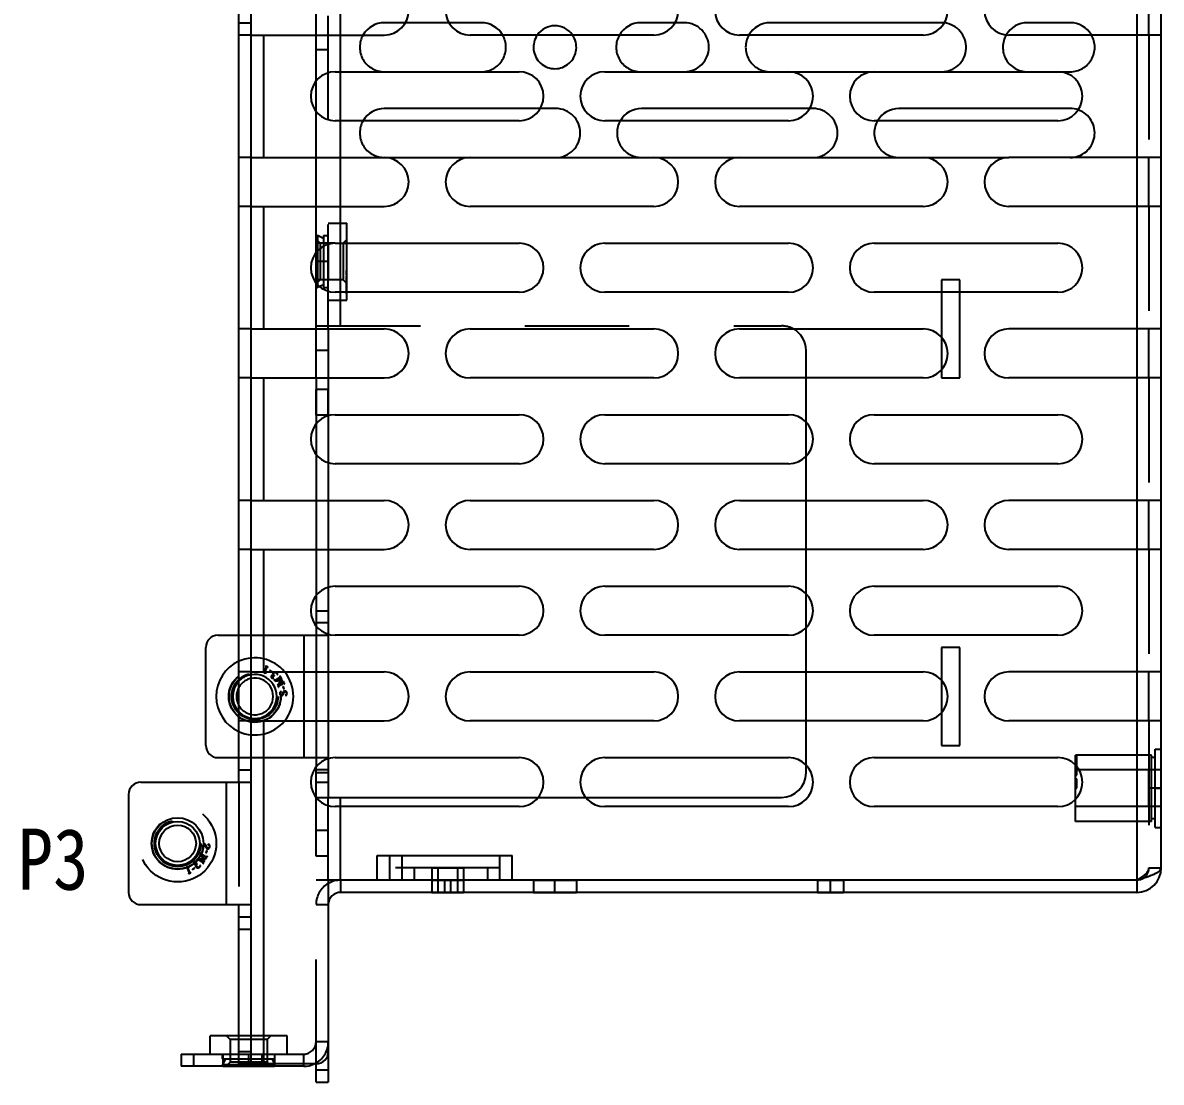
# Model space of a CAD drawing. Header units: millimetres. Extents: x 0 to 8948, y -1340 to 1100.
# Drawn here: x 6813.4 to 6906.4, y -885.5 to -799 of the extents above; entities that cross this region are included whole.
import ezdxf

# ---------------------------------------------------------------- set-up
doc = ezdxf.new("R2010")
doc.units = ezdxf.units.MM
doc.header["$LTSCALE"] = 85.25
doc.linetypes.add('HIDDEN', pattern=[0.2, 0.1, -0.1])
doc.layers.get('0').update_dxf_attribs({"linetype": 'CONTINUOUS'})
doc.layers.add('02___PRT_ALL_AXES', color=7, linetype='CONTINUOUS')
doc.layers.add('DEFAULT_2', color=8, linetype='HIDDEN')
doc.styles.get("Standard").update_dxf_attribs({"font": 'txt', "width": 0.85})

msp = doc.modelspace()

# ---------------------------------------------------------------- linework, layer by layer
at = {"color": 3, "linetype": 'Continuous'}
for p, q in [((6832.061, -883.996), (6832.061, -645.996)), ((6906.361, -867.996), (6906.361, -664.996)), ((6832.061, -799.996), (6842.932, -799.996)), ((6833.061, -799.996), (6833.061, -809.996)), ((6864.932, -799.996), (6849.932, -799.996)), ((6886.932, -799.996), (6871.932, -799.996)), ((6906.361, -799.996), (6893.932, -799.996)), ((6904.361, -799.996), (6904.361, -809.996)), ((6838.932, -802.996), (6853.932, -802.996)), ((6860.932, -802.996), (6875.932, -802.996)), ((6882.932, -802.996), (6897.932, -802.996)), ((6853.932, -806.996), (6838.932, -806.996)), ((6875.932, -806.996), (6860.932, -806.996)), ((6897.932, -806.996), (6882.932, -806.996)), ((6832.061, -809.996), (6842.932, -809.996)), ((6849.932, -809.996), (6864.932, -809.996)), ((6871.932, -809.996), (6886.932, -809.996)), ((6906.361, -809.996), (6893.932, -809.996)), ((6832.061, -813.996), (6842.932, -813.996)), ((6833.061, -813.996), (6833.061, -823.996)), ((6864.932, -813.996), (6849.932, -813.996)), ((6886.932, -813.996), (6871.932, -813.996)), ((6906.361, -813.996), (6893.932, -813.996)), ((6904.361, -813.996), (6904.361, -823.996)), ((6838.932, -816.996), (6853.932, -816.996)), ((6860.932, -816.996), (6875.932, -816.996)), ((6882.932, -816.996), (6897.932, -816.996)), ((6853.932, -820.996), (6838.932, -820.996)), ((6875.932, -820.996), (6860.932, -820.996)), ((6897.932, -820.996), (6882.932, -820.996)), ((6832.061, -823.996), (6842.932, -823.996)), ((6838.361, -823.996), (6838.361, -827.996)), ((6849.932, -823.996), (6864.932, -823.996)), ((6871.932, -823.996), (6886.932, -823.996)), ((6906.361, -823.996), (6893.932, -823.996)), ((6832.061, -827.996), (6842.932, -827.996)), ((6833.061, -827.996), (6833.061, -837.996)), ((6864.932, -827.996), (6849.932, -827.996)), ((6886.932, -827.996), (6871.932, -827.996)), ((6906.361, -827.996), (6893.932, -827.996)), ((6904.361, -827.996), (6904.361, -837.996)), ((6838.361, -831.088), (6838.361, -834.904)), ((6838.932, -830.996), (6853.932, -830.996)), ((6860.932, -830.996), (6875.932, -830.996)), ((6882.932, -830.996), (6897.932, -830.996)), ((6853.932, -834.996), (6838.932, -834.996)), ((6875.932, -834.996), (6860.932, -834.996)), ((6897.932, -834.996), (6882.932, -834.996)), ((6832.061, -837.996), (6842.932, -837.996)), ((6838.361, -837.996), (6838.361, -841.996)), ((6849.932, -837.996), (6864.932, -837.996)), ((6871.932, -837.996), (6886.932, -837.996)), ((6906.361, -837.996), (6893.932, -837.996)), ((6832.061, -841.996), (6842.932, -841.996)), ((6833.061, -841.996), (6833.061, -851.996)), ((6864.932, -841.996), (6849.932, -841.996)), ((6886.932, -841.996), (6871.932, -841.996)), ((6906.361, -841.996), (6893.932, -841.996)), ((6904.361, -841.996), (6904.361, -851.996)), ((6838.361, -845.088), (6838.361, -848.904)), ((6838.932, -844.996), (6853.932, -844.996)), ((6860.932, -844.996), (6875.932, -844.996)), ((6882.932, -844.996), (6897.932, -844.996)), ((6853.932, -848.996), (6838.932, -848.996)), ((6875.932, -848.996), (6860.932, -848.996)), ((6897.932, -848.996), (6882.932, -848.996)), ((6832.061, -851.996), (6842.932, -851.996)), ((6838.361, -851.996), (6838.361, -855.996)), ((6849.932, -851.996), (6864.932, -851.996)), ((6871.932, -851.996), (6886.932, -851.996)), ((6906.361, -851.996), (6893.932, -851.996)), ((6832.061, -855.996), (6842.932, -855.996)), ((6833.061, -855.996), (6833.061, -883.996)), ((6864.932, -855.996), (6849.932, -855.996)), ((6886.932, -855.996), (6871.932, -855.996)), ((6906.361, -855.996), (6893.932, -855.996)), ((6904.361, -855.996), (6904.361, -868.996)), ((6838.361, -859.088), (6838.361, -862.246)), ((6838.932, -858.996), (6853.932, -858.996)), ((6860.932, -858.996), (6875.932, -858.996)), ((6882.932, -858.996), (6897.932, -858.996)), ((6823.061, -860.996), (6832.061, -860.996)), ((6830.061, -870.996), (6830.061, -860.996)), ((6822.061, -861.996), (6822.061, -869.996)), ((6853.932, -862.996), (6838.932, -862.996)), ((6875.932, -862.996), (6860.932, -862.996)), ((6897.932, -862.996), (6882.932, -862.996)), ((6842.361, -866.996), (6853.361, -866.996)), ((6842.361, -868.996), (6842.361, -866.996)), ((6843.361, -866.996), (6843.361, -868.996)), ((6852.361, -868.996), (6852.361, -866.996)), ((6853.361, -868.996), (6853.361, -866.996)), ((6842.361, -868.996), (6838.361, -868.996)), ((6838.361, -868.996), (6838.361, -885.496)), ((6904.361, -868.996), (6853.361, -868.996)), ((6904.361, -869.996), (6839.361, -869.996)), ((6823.061, -870.996), (6832.061, -870.996)), ((6836.361, -884.196), (6826.361, -884.196)), ((6837.361, -883.996), (6832.061, -883.996))]:
    msp.add_line(p, q, dxfattribs=at)
at = {"color": 7, "linetype": 'Continuous'}
for p, q in [((6831.061, -860.996), (6831.061, -760.996)), ((6837.361, -799.996), (6837.361, -795.996)), ((6839.361, -799.996), (6839.361, -795.996)), ((6904.361, -795.996), (6904.361, -799.996)), ((6905.361, -799.996), (6905.361, -795.996)), ((6844.655, -798.996), (6842.932, -798.996)), ((6850.861, -798.996), (6848.209, -798.996)), ((6866.655, -798.996), (6863.861, -798.996)), ((6888.432, -798.996), (6874.432, -798.996)), ((6898.932, -798.996), (6895.432, -798.996)), ((6839.361, -806.996), (6839.361, -802.996)), ((6837.361, -806.229), (6837.361, -803.763)), ((6855.655, -805.996), (6842.932, -805.996)), ((6877.655, -805.996), (6863.932, -805.996)), ((6898.932, -805.996), (6884.932, -805.996)), ((6837.361, -813.996), (6837.361, -809.996)), ((6839.361, -813.996), (6839.361, -809.996)), ((6904.361, -809.996), (6904.361, -813.996)), ((6905.361, -813.996), (6905.361, -809.996)), ((6837.361, -820.229), (6837.361, -817.763)), ((6839.361, -820.996), (6839.361, -816.996)), ((6889.911, -819.996), (6888.411, -819.996)), ((6888.411, -819.996), (6888.411, -820.996)), ((6889.911, -820.996), (6889.911, -819.996)), ((6837.361, -827.996), (6837.361, -823.996)), ((6904.361, -823.996), (6904.361, -827.996)), ((6905.361, -827.996), (6905.361, -823.996)), ((6888.411, -824.662), (6888.411, -827.329)), ((6838.361, -825.746), (6837.361, -825.746)), ((6877.361, -827.996), (6877.361, -825.746)), ((6837.361, -831.763), (6837.361, -834.229)), ((6877.361, -834.384), (6877.361, -831.607)), ((6837.361, -837.996), (6837.361, -841.996)), ((6877.361, -841.996), (6877.361, -837.996)), ((6904.361, -837.996), (6904.361, -841.996)), ((6905.361, -841.996), (6905.361, -837.996)), ((6837.361, -845.763), (6837.361, -848.229)), ((6877.361, -848.384), (6877.361, -845.607)), ((6829.361, -848.996), (6831.061, -848.996)), ((6828.361, -857.996), (6828.361, -849.996)), ((6833.134, -851.996), (6833.097, -852.084)), ((6833.097, -852.084), (6833.125, -852.096)), ((6833.181, -852.04), (6833.199, -851.996)), ((6833.308, -852.017), (6833.181, -852.04)), ((6833.313, -852.038), (6833.308, -852.017)), ((6833.973, -852.306), (6833.978, -852.287)), ((6834.208, -852.196), (6834.225, -852.19)), ((6836.361, -851.996), (6836.361, -855.996)), ((6837.361, -851.996), (6837.361, -855.996)), ((6877.361, -855.996), (6877.361, -851.996)), ((6904.361, -851.996), (6904.361, -855.996)), ((6905.361, -855.996), (6905.361, -851.996)), ((6833.926, -852.483), (6833.92, -852.465)), ((6833.942, -852.61), (6833.929, -852.618)), ((6833.981, -852.653), (6833.942, -852.61)), ((6834.018, -852.764), (6834.499, -852.689)), ((6834.404, -852.452), (6834.051, -852.665)), ((6834.082, -852.727), (6834.446, -852.508)), ((6834.619, -852.642), (6834.082, -852.727)), ((6834.499, -852.689), (6834.217, -853.094)), ((6834.279, -853.129), (6834.619, -852.642)), ((6834.681, -852.887), (6834.279, -853.129)), ((6834.283, -853.157), (6834.694, -852.91)), ((6834.317, -853.233), (6834.283, -853.157)), ((6834.305, -853.241), (6834.317, -853.233)), ((6834.42, -852.321), (6834.408, -852.329)), ((6834.408, -852.329), (6834.434, -852.403)), ((6834.504, -852.51), (6834.542, -852.551)), ((6834.542, -852.551), (6834.554, -852.544)), ((6834.696, -853.194), (6834.659, -853.205)), ((6834.659, -853.205), (6834.721, -853.411)), ((6834.683, -852.756), (6834.67, -852.764)), ((6834.67, -852.764), (6834.705, -852.84)), ((6834.759, -853.4), (6834.696, -853.194)), ((6834.758, -852.927), (6834.792, -852.965)), ((6834.792, -852.965), (6834.804, -852.958)), ((6888.411, -852.662), (6888.411, -855.329)), ((6834.526, -853.625), (6834.422, -853.633)), ((6834.526, -853.626), (6834.527, -853.637)), ((6834.721, -853.411), (6834.759, -853.4)), ((6834.827, -853.904), (6834.826, -853.891)), ((6834.827, -853.904), (6834.963, -853.9)), ((6829.361, -858.996), (6832.061, -858.996)), ((6877.361, -860.246), (6877.361, -859.607)), ((6899.361, -861.496), (6899.361, -859.607)), ((6831.061, -859.996), (6832.061, -859.996)), ((6837.361, -862.229), (6837.361, -859.763)), ((6838.361, -860.246), (6837.361, -860.246)), ((6837.377, -862.246), (6855.488, -862.246)), ((6839.361, -862.996), (6839.361, -862.246)), ((6859.377, -862.246), (6875.361, -862.246)), ((6839.361, -868.996), (6839.361, -869.996)), ((6853.361, -868.996), (6842.361, -868.996)), ((6904.361, -868.996), (6904.361, -869.996)), ((6831.061, -883.996), (6831.061, -870.996)), ((6831.061, -871.996), (6832.061, -871.996)), ((6831.061, -872.996), (6832.061, -872.996)), ((6831.061, -881.696), (6828.711, -881.696)), ((6828.711, -883.196), (6828.711, -881.696)), ((6826.361, -883.196), (6831.061, -883.196)), ((6826.361, -883.196), (6826.361, -884.196)), ((6827.361, -883.196), (6827.361, -884.196)), ((6831.061, -882.996), (6832.061, -882.996)), ((6831.061, -883.996), (6832.061, -883.996)), ((6836.361, -884.196), (6836.361, -883.996)), ((6837.361, -885.496), (6837.361, -883.996)), ((6837.361, -884.496), (6838.361, -884.496)), ((6837.361, -885.496), (6838.361, -885.496))]:
    msp.add_line(p, q, dxfattribs=at)
for radius in [1.8, 1.5]:
    msp.add_circle((6826.061, -865.996), radius, dxfattribs=at)
at = {"color": 3, "linetype": 'Continuous'}
for centre, radius, start, end in [((6842.932, -797.996), 2, 270, 90), ((6849.932, -797.996), 2, 90, 270), ((6864.932, -797.996), 2, 270, 90), ((6871.932, -797.996), 2, 90, 270), ((6886.932, -797.996), 2, 270, 90), ((6893.932, -797.996), 2, 90, 270), ((6838.932, -804.996), 2, 90, 270), ((6853.932, -804.996), 2, 270, 90), ((6860.932, -804.996), 2, 90, 270), ((6875.932, -804.996), 2, 270, 90), ((6882.932, -804.996), 2, 90, 270), ((6897.932, -804.996), 2, 270, 90), ((6842.932, -811.996), 2, 270, 90), ((6849.932, -811.996), 2, 90, 270), ((6864.932, -811.996), 2, 270, 90), ((6871.932, -811.996), 2, 90, 270), ((6886.932, -811.996), 2, 270, 90), ((6893.932, -811.996), 2, 90, 270), ((6838.932, -818.996), 2, 90, 270), ((6853.932, -818.996), 2, 270, 90), ((6860.932, -818.996), 2, 90, 270), ((6875.932, -818.996), 2, 270, 90), ((6882.932, -818.996), 2, 90, 270), ((6897.932, -818.996), 2, 270, 90), ((6842.932, -825.996), 2, 270, 90), ((6849.932, -825.996), 2, 90, 270), ((6864.932, -825.996), 2, 270, 90), ((6871.932, -825.996), 2, 90, 270), ((6886.932, -825.996), 2, 270, 90), ((6893.932, -825.996), 2, 90, 270), ((6838.932, -832.996), 2, 90, 270), ((6853.932, -832.996), 2, 270, 90), ((6860.932, -832.996), 2, 90, 270), ((6875.932, -832.996), 2, 270, 90), ((6882.932, -832.996), 2, 90, 270), ((6897.932, -832.996), 2, 270, 90), ((6842.932, -839.996), 2, 270, 90), ((6849.932, -839.996), 2, 90, 270), ((6864.932, -839.996), 2, 270, 90), ((6871.932, -839.996), 2, 90, 270), ((6886.932, -839.996), 2, 270, 90), ((6893.932, -839.996), 2, 90, 270), ((6838.932, -846.996), 2, 90, 270), ((6853.932, -846.996), 2, 270, 90), ((6860.932, -846.996), 2, 90, 270), ((6875.932, -846.996), 2, 270, 90), ((6882.932, -846.996), 2, 90, 270), ((6897.932, -846.996), 2, 270, 90), ((6842.932, -853.996), 2, 270, 90), ((6849.932, -853.996), 2, 90, 270), ((6864.932, -853.996), 2, 270, 90), ((6871.932, -853.996), 2, 90, 270), ((6886.932, -853.996), 2, 270, 90), ((6893.932, -853.996), 2, 90, 270), ((6838.932, -860.996), 2, 90, 270), ((6853.932, -860.996), 2, 270, 90), ((6860.932, -860.996), 2, 90, 270), ((6875.932, -860.996), 2, 270, 90), ((6882.932, -860.996), 2, 90, 270), ((6897.932, -860.996), 2, 270, 90), ((6823.061, -861.996), 1, 90, 180), ((6904.361, -867.996), 2, 270, 0), ((6823.061, -869.996), 1, 180, 270), ((6839.361, -870.996), 1, 90, 180), ((6837.361, -882.996), 1, 270, 0), ((6836.361, -882.196), 2, 270, 295.41213)]:
    msp.add_arc(centre, radius, start, end, dxfattribs=at)
at = {"color": 7, "linetype": 'Continuous'}
for centre, radius, start, end in [((6842.932, -800.996), 2, 90, 149.87175), ((6850.861, -800.996), 2, 30.13961, 90), ((6863.861, -800.996), 2, 90, 150), ((6874.432, -800.996), 2, 90, 149.87175), ((6888.432, -800.996), 2, 83.89912, 90), ((6895.432, -800.996), 2, 90, 149.2104), ((6898.932, -800.996), 2, 30.12825, 90), ((6842.932, -807.996), 2, 90, 149.87175), ((6863.932, -807.996), 2, 90, 149.87175), ((6884.932, -807.996), 2, 90, 149.87175), ((6898.932, -807.996), 2, 70.92194, 90), ((6875.361, -825.746), 2, 0, 61.54835), ((6829.361, -849.996), 1, 90, 180), ((6832.361, -853.996), 3.15, 114.43287, 245.56767), ((6832.361, -853.996), 1.8, 260.39737, 99.60032), ((6832.361, -853.996), 3.15, 320.56935, 39.42789), ((6832.361, -853.996), 1.8, 136.33004, 223.66624), ((6832.361, -853.996), 1.5, 258.43465, 101.56535), ((6832.743, -853.429), 1.438, 27.53662, 31.08982), ((6832.361, -853.996), 1.5, 150.23581, 209.76419), ((6829.361, -857.996), 1, 180, 270), ((6875.361, -860.246), 2, 270, 0), ((6839.361, -870.996), 2, 90, 120.13533), ((6904.361, -867.996), 1, 270, 305.03149)]:
    msp.add_arc(centre, radius, start, end, dxfattribs=at)
for points in [[(6833.125, -852.096), (6833.201, -852.066), (6833.264, -852.047), (6833.313, -852.038)], [(6833.763, -852.285), (6833.737, -852.29), (6833.716, -852.302), (6833.7, -852.319)], [(6833.865, -852.284), (6833.823, -852.28), (6833.79, -852.28), (6833.763, -852.285)], [(6833.764, -852.329), (6833.787, -852.304), (6833.84, -852.296), (6833.922, -852.304)], [(6833.858, -852.074), (6833.827, -852.107), (6833.812, -852.144), (6833.813, -852.183)], [(6833.813, -852.183), (6833.813, -852.223), (6833.831, -852.256), (6833.865, -852.284)], [(6834.004, -852.004), (6833.946, -852.007), (6833.897, -852.03), (6833.858, -852.074)], [(6833.906, -852.264), (6833.884, -852.244), (6833.875, -852.219), (6833.878, -852.187)], [(6833.878, -852.187), (6833.881, -852.155), (6833.894, -852.125), (6833.92, -852.097)], [(6833.978, -852.287), (6833.947, -852.286), (6833.922, -852.279), (6833.906, -852.264)], [(6833.92, -852.097), (6833.951, -852.062), (6833.988, -852.043), (6834.03, -852.038)], [(6833.922, -852.304), (6833.94, -852.306), (6833.957, -852.307), (6833.973, -852.306)], [(6834.164, -852.067), (6834.116, -852.023), (6834.063, -852.002), (6834.004, -852.004)], [(6834.03, -852.038), (6834.073, -852.033), (6834.108, -852.043), (6834.135, -852.068)], [(6834.135, -852.068), (6834.152, -852.083), (6834.165, -852.112), (6834.173, -852.154)], [(6834.225, -852.142), (6834.215, -852.12), (6834.195, -852.095), (6834.164, -852.067)], [(6834.173, -852.154), (6834.176, -852.171), (6834.181, -852.183), (6834.189, -852.19)], [(6834.189, -852.19), (6834.194, -852.194), (6834.201, -852.197), (6834.208, -852.196)], [(6834.225, -852.19), (6834.235, -852.179), (6834.234, -852.163), (6834.225, -852.142)], [(6833.7, -852.319), (6833.684, -852.337), (6833.679, -852.36), (6833.683, -852.39)], [(6833.683, -852.39), (6833.687, -852.42), (6833.701, -852.447), (6833.726, -852.469)], [(6833.726, -852.469), (6833.755, -852.495), (6833.785, -852.507), (6833.817, -852.509)], [(6833.743, -852.391), (6833.741, -852.369), (6833.748, -852.348), (6833.764, -852.329)], [(6833.774, -852.449), (6833.755, -852.433), (6833.745, -852.413), (6833.743, -852.391)], [(6833.84, -852.479), (6833.814, -852.475), (6833.792, -852.466), (6833.774, -852.449)], [(6833.817, -852.509), (6833.849, -852.511), (6833.885, -852.502), (6833.926, -852.483)], [(6833.92, -852.465), (6833.893, -852.477), (6833.866, -852.482), (6833.84, -852.479)], [(6833.929, -852.618), (6833.944, -852.639), (6833.959, -852.662), (6833.974, -852.687)], [(6834.014, -852.676), (6834.004, -852.674), (6833.994, -852.666), (6833.981, -852.653)], [(6834.051, -852.665), (6834.036, -852.673), (6834.024, -852.678), (6834.014, -852.676)], [(6834.217, -853.094), (6834.226, -853.107), (6834.241, -853.13), (6834.262, -853.165)], [(6834.262, -853.165), (6834.287, -853.206), (6834.301, -853.231), (6834.305, -853.241)], [(6834.435, -852.428), (6834.431, -852.434), (6834.421, -852.442), (6834.404, -852.452)], [(6834.485, -852.434), (6834.47, -852.41), (6834.449, -852.372), (6834.42, -852.321)], [(6834.434, -852.403), (6834.439, -852.413), (6834.438, -852.422), (6834.435, -852.428)], [(6834.446, -852.508), (6834.462, -852.499), (6834.473, -852.494), (6834.479, -852.494)], [(6834.479, -852.494), (6834.487, -852.494), (6834.495, -852.5), (6834.504, -852.51)], [(6834.554, -852.544), (6834.528, -852.503), (6834.505, -852.466), (6834.485, -852.434)], [(6834.705, -852.84), (6834.713, -852.857), (6834.706, -852.872), (6834.681, -852.887)], [(6834.741, -852.858), (6834.719, -852.822), (6834.7, -852.788), (6834.683, -852.756)], [(6834.694, -852.91), (6834.707, -852.902), (6834.717, -852.899), (6834.724, -852.9)], [(6834.724, -852.9), (6834.731, -852.901), (6834.743, -852.91), (6834.758, -852.927)], [(6834.804, -852.958), (6834.778, -852.918), (6834.757, -852.885), (6834.741, -852.858)], [(6834.422, -853.633), (6834.4, -853.67), (6834.391, -853.716), (6834.397, -853.768)], [(6834.397, -853.768), (6834.402, -853.822), (6834.421, -853.863), (6834.452, -853.893)], [(6834.423, -853.78), (6834.415, -853.712), (6834.45, -853.664), (6834.526, -853.637)], [(6834.46, -853.859), (6834.439, -853.84), (6834.426, -853.813), (6834.423, -853.78)], [(6834.452, -853.893), (6834.484, -853.924), (6834.521, -853.936), (6834.563, -853.931)], [(6834.529, -853.885), (6834.504, -853.888), (6834.481, -853.879), (6834.46, -853.859)], [(6834.581, -853.853), (6834.567, -853.873), (6834.549, -853.883), (6834.529, -853.885)], [(6834.563, -853.931), (6834.597, -853.928), (6834.627, -853.913), (6834.651, -853.885)], [(6834.638, -853.734), (6834.615, -853.793), (6834.596, -853.833), (6834.581, -853.853)], [(6834.703, -853.602), (6834.683, -853.63), (6834.662, -853.674), (6834.638, -853.734)], [(6834.651, -853.885), (6834.675, -853.857), (6834.699, -853.811), (6834.725, -853.744)], [(6834.798, -853.552), (6834.754, -853.557), (6834.722, -853.574), (6834.703, -853.602)], [(6834.725, -853.744), (6834.744, -853.696), (6834.761, -853.662), (6834.777, -853.641)], [(6834.777, -853.641), (6834.793, -853.619), (6834.814, -853.606), (6834.841, -853.604)], [(6834.926, -853.593), (6834.892, -853.561), (6834.848, -853.547), (6834.798, -853.552)], [(6834.93, -853.825), (6834.905, -853.859), (6834.87, -853.881), (6834.826, -853.891)], [(6834.841, -853.604), (6834.87, -853.6), (6834.897, -853.61), (6834.921, -853.632)], [(6834.921, -853.632), (6834.945, -853.655), (6834.958, -853.683), (6834.962, -853.719)], [(6834.988, -853.735), (6834.981, -853.672), (6834.961, -853.625), (6834.926, -853.593)], [(6834.962, -853.719), (6834.966, -853.757), (6834.956, -853.791), (6834.93, -853.825)], [(6834.963, -853.9), (6834.986, -853.849), (6834.994, -853.794), (6834.988, -853.735)]]:
    msp.add_open_spline(points, degree=3, dxfattribs=at)
at = {"color": 3, "linetype": 'Continuous'}
msp.add_open_spline([(6904.361, -868.996), (6904.617, -868.914), (6905.094, -868.762), (6905.651, -868.56), (6906.012, -868.383), (6906.23, -868.246), (6906.361, -868.093), (6906.361, -867.996)], degree=3, knots=[0, 0, 0, 0, 0.35088, 0.653899, 0.775209, 0.872442, 1, 1, 1, 1], dxfattribs=at)
at = {"layer": '02___PRT_ALL_AXES', "color": 8, "linetype": 'HIDDEN'}
for p, q in [((6831.061, -798.996), (6832.061, -798.996)), ((6838.361, -816.996), (6837.361, -816.996)), ((6837.361, -816.996), (6837.361, -819.996)), ((6838.361, -816.996), (6838.361, -819.996)), ((6838.361, -818.496), (6837.361, -818.496)), ((6838.361, -819.996), (6837.361, -819.996)), ((6838.361, -828.946), (6837.361, -828.946)), ((6837.361, -831.046), (6837.361, -828.946)), ((6838.361, -831.046), (6838.361, -828.946)), ((6838.361, -831.046), (6837.361, -831.046)), ((6905.561, -858.796), (6899.361, -858.796)), ((6906.361, -859.996), (6899.361, -859.996)), ((6899.361, -861.496), (6899.361, -859.996)), ((6905.361, -862.996), (6905.361, -859.996)), ((6906.361, -862.996), (6906.361, -859.996)), ((6906.361, -861.496), (6905.361, -861.496)), ((6899.361, -864.196), (6899.361, -862.384)), ((6906.361, -862.996), (6899.361, -862.996)), ((6905.561, -864.196), (6899.361, -864.196)), ((6838.361, -864.946), (6837.361, -864.946)), ((6837.361, -867.046), (6837.361, -864.946)), ((6838.361, -867.046), (6838.361, -864.946)), ((6838.361, -867.046), (6837.361, -867.046)), ((6846.811, -867.996), (6849.411, -867.996)), ((6846.811, -867.996), (6846.811, -869.996)), ((6847.311, -867.996), (6847.311, -869.996)), ((6848.911, -867.996), (6848.911, -869.996)), ((6849.411, -867.996), (6849.411, -869.996)), ((6838.361, -868.996), (6837.361, -868.996)), ((6846.811, -868.996), (6849.411, -868.996)), ((6847.861, -869.996), (6847.861, -868.996)), ((6848.361, -869.996), (6848.361, -868.996)), ((6855.111, -868.996), (6855.111, -869.996)), ((6855.112, -868.996), (6858.611, -868.996)), ((6856.861, -869.996), (6856.861, -868.996)), ((6858.611, -868.996), (6858.611, -869.996)), ((6878.311, -868.996), (6878.311, -869.996)), ((6878.312, -868.996), (6880.411, -868.996)), ((6879.361, -869.996), (6879.361, -868.996)), ((6880.411, -868.996), (6880.411, -869.996)), ((6846.812, -869.996), (6849.411, -869.996)), ((6855.112, -869.996), (6858.611, -869.996)), ((6878.312, -869.996), (6880.411, -869.996)), ((6829.761, -883.196), (6833.961, -883.196)), ((6829.761, -883.196), (6829.761, -884.196)), ((6831.861, -884.196), (6831.861, -883.196)), ((6833.961, -883.196), (6833.961, -884.196)), ((6829.761, -884.196), (6833.961, -884.196))]:
    msp.add_line(p, q, dxfattribs=at)
at = {"layer": '02___PRT_ALL_AXES', "color": 7, "linetype": 'Continuous'}
msp.add_line((6899.361, -862.384), (6899.361, -861.496), dxfattribs=at)
at = {"layer": '02___PRT_ALL_AXES', "color": 8, "linetype": 'HIDDEN'}
msp.add_circle((6832.361, -853.996), 2.1, dxfattribs=at)
at = {"layer": '02___PRT_ALL_AXES', "color": 3, "linetype": 'Continuous'}
msp.add_circle((6826.061, -865.996), 2.1, dxfattribs=at)
at = {"layer": '02___PRT_ALL_AXES', "color": 7, "linetype": 'Continuous'}
msp.add_arc((6856.861, -800.996), 1.75, 35.0646, 144.9354, dxfattribs=at)
at = {"layer": '02___PRT_ALL_AXES', "color": 8, "linetype": 'HIDDEN'}
msp.add_arc((6856.861, -800.996), 1.75, 144.9354, 35.0646, dxfattribs=at)
at = {"layer": 'DEFAULT_2', "color": 8, "linetype": 'HIDDEN'}
for p, q in [((6838.361, -823.996), (6838.361, -663.996)), ((6848.209, -798.996), (6844.655, -798.996)), ((6867.432, -798.996), (6866.655, -798.996)), ((6832.061, -799.996), (6831.061, -799.996)), ((6837.361, -803.763), (6837.361, -799.996)), ((6839.361, -802.996), (6839.361, -799.996)), ((6905.361, -799.996), (6905.361, -809.996)), ((6838.361, -801.196), (6837.361, -801.196)), ((6875.932, -802.996), (6882.932, -802.996)), ((6897.932, -802.996), (6898.932, -802.996)), ((6837.361, -809.996), (6837.361, -806.229)), ((6856.932, -805.996), (6855.655, -805.996)), ((6877.932, -805.996), (6877.655, -805.996)), ((6839.361, -809.996), (6839.361, -806.996)), ((6832.061, -809.996), (6831.061, -809.996)), ((6842.932, -809.996), (6849.932, -809.996)), ((6864.932, -809.996), (6871.932, -809.996)), ((6886.932, -809.996), (6893.932, -809.996)), ((6832.061, -813.996), (6831.061, -813.996)), ((6837.361, -817.763), (6837.361, -813.996)), ((6839.361, -816.996), (6839.361, -813.996)), ((6905.361, -813.996), (6905.361, -823.996)), ((6838.361, -815.346), (6839.861, -815.346)), ((6839.861, -821.646), (6839.861, -815.346)), ((6837.391, -816.371), (6837.491, -816.371)), ((6837.391, -816.371), (6837.391, -820.621)), ((6837.691, -816.996), (6837.391, -816.696)), ((6837.981, -816.596), (6837.491, -816.371)), ((6837.491, -816.371), (6837.491, -820.621)), ((6837.981, -816.371), (6838.361, -816.371)), ((6837.981, -816.371), (6837.981, -820.621)), ((6839.561, -816.996), (6839.861, -816.696)), ((6838.932, -816.996), (6837.691, -816.996)), ((6837.691, -816.996), (6837.691, -819.996)), ((6839.561, -816.996), (6839.561, -819.996)), ((6839.841, -819.232), (6839.861, -819.232)), ((6839.841, -819.583), (6839.841, -819.232)), ((6839.861, -819.259), (6839.841, -819.259)), ((6839.841, -819.315), (6839.861, -819.315)), ((6839.841, -819.381), (6839.861, -819.381)), ((6839.841, -819.386), (6839.861, -819.386)), ((6839.861, -819.416), (6839.841, -819.416)), ((6839.841, -819.432), (6839.861, -819.432)), ((6839.841, -819.436), (6839.861, -819.436)), ((6839.841, -819.442), (6839.861, -819.442)), ((6839.841, -819.447), (6839.861, -819.447)), ((6839.841, -819.483), (6839.861, -819.483)), ((6839.861, -819.487), (6839.841, -819.487)), ((6839.841, -819.53), (6839.861, -819.53)), ((6839.841, -819.577), (6839.861, -819.577)), ((6839.861, -819.583), (6839.841, -819.583)), ((6839.841, -819.694), (6839.861, -819.694)), ((6839.841, -821.124), (6839.841, -819.694)), ((6839.841, -819.714), (6839.861, -819.714)), ((6837.361, -823.996), (6837.361, -820.229)), ((6837.691, -819.996), (6837.391, -820.296)), ((6837.391, -820.621), (6837.491, -820.621)), ((6837.981, -820.396), (6837.491, -820.621)), ((6839.561, -819.996), (6837.691, -819.996)), ((6837.981, -820.621), (6838.361, -820.621)), ((6839.561, -819.996), (6839.861, -820.296)), ((6839.861, -819.816), (6839.841, -819.816)), ((6839.841, -819.817), (6839.861, -819.817)), ((6839.841, -819.834), (6839.861, -819.834)), ((6839.841, -819.861), (6839.861, -819.861)), ((6839.841, -819.877), (6839.861, -819.877)), ((6839.861, -819.877), (6839.841, -819.877)), ((6839.841, -819.877), (6839.861, -819.877)), ((6839.841, -819.897), (6839.861, -819.897)), ((6839.841, -819.898), (6839.861, -819.898)), ((6839.841, -819.908), (6839.861, -819.908)), ((6839.841, -819.947), (6839.861, -819.947)), ((6839.841, -819.951), (6839.861, -819.951)), ((6839.841, -819.974), (6839.861, -819.974)), ((6839.841, -819.992), (6839.861, -819.992)), ((6839.841, -820), (6839.861, -820)), ((6839.861, -820.011), (6839.841, -820.011)), ((6839.841, -820.012), (6839.861, -820.012)), ((6839.841, -820.04), (6839.861, -820.04)), ((6839.841, -820.054), (6839.861, -820.054)), ((6839.841, -820.056), (6839.861, -820.056)), ((6839.841, -820.06), (6839.861, -820.06)), ((6839.861, -820.064), (6839.841, -820.064)), ((6839.841, -820.076), (6839.861, -820.076)), ((6839.841, -820.108), (6839.861, -820.108)), ((6839.841, -820.108), (6839.861, -820.108)), ((6839.861, -820.112), (6839.841, -820.112)), ((6839.841, -820.115), (6839.861, -820.115)), ((6839.841, -820.138), (6839.861, -820.138)), ((6839.841, -820.148), (6839.861, -820.148)), ((6839.841, -820.152), (6839.861, -820.152)), ((6839.841, -820.165), (6839.861, -820.165)), ((6839.861, -820.185), (6839.841, -820.185)), ((6839.841, -820.217), (6839.861, -820.217)), ((6839.841, -820.269), (6839.861, -820.269)), ((6839.841, -820.298), (6839.861, -820.298)), ((6839.841, -820.307), (6839.861, -820.307)), ((6839.841, -820.323), (6839.861, -820.323)), ((6839.841, -820.343), (6839.861, -820.343)), ((6839.861, -820.351), (6839.841, -820.351)), ((6839.841, -820.359), (6839.861, -820.359)), ((6839.861, -820.36), (6839.841, -820.36)), ((6839.841, -820.366), (6839.861, -820.366)), ((6839.841, -820.396), (6839.861, -820.396)), ((6839.841, -820.413), (6839.861, -820.413)), ((6839.841, -820.417), (6839.861, -820.417)), ((6839.841, -820.439), (6839.861, -820.439)), ((6839.841, -820.451), (6839.861, -820.451)), ((6839.861, -820.529), (6839.841, -820.529)), ((6839.841, -820.531), (6839.861, -820.531)), ((6839.841, -820.539), (6839.861, -820.539)), ((6839.841, -820.542), (6839.861, -820.542)), ((6839.841, -820.554), (6839.861, -820.554)), ((6839.861, -820.556), (6839.841, -820.556)), ((6839.841, -820.557), (6839.861, -820.557)), ((6839.841, -820.569), (6839.861, -820.569)), ((6839.861, -820.569), (6839.841, -820.569)), ((6839.841, -820.572), (6839.861, -820.572)), ((6839.861, -820.58), (6839.841, -820.58)), ((6839.841, -820.586), (6839.861, -820.586)), ((6839.841, -820.594), (6839.861, -820.594)), ((6839.841, -820.613), (6839.861, -820.613)), ((6839.841, -820.619), (6839.861, -820.619)), ((6839.841, -820.633), (6839.861, -820.633)), ((6839.841, -820.639), (6839.861, -820.639)), ((6839.841, -820.66), (6839.861, -820.66)), ((6839.841, -820.661), (6839.861, -820.661)), ((6839.841, -820.663), (6839.861, -820.663)), ((6839.841, -820.676), (6839.861, -820.676)), ((6839.861, -820.689), (6839.841, -820.689)), ((6839.841, -820.697), (6839.861, -820.697)), ((6839.361, -823.746), (6839.361, -820.996)), ((6839.841, -820.716), (6839.861, -820.716)), ((6839.841, -820.753), (6839.861, -820.753)), ((6839.841, -820.772), (6839.861, -820.772)), ((6839.841, -820.785), (6839.861, -820.785)), ((6839.841, -820.793), (6839.861, -820.793)), ((6839.841, -820.804), (6839.861, -820.804)), ((6839.841, -820.815), (6839.861, -820.815)), ((6839.841, -820.817), (6839.861, -820.817)), ((6839.861, -820.828), (6839.841, -820.828)), ((6839.841, -820.83), (6839.861, -820.83)), ((6839.841, -820.837), (6839.861, -820.837)), ((6839.861, -820.84), (6839.841, -820.84)), ((6839.841, -820.843), (6839.861, -820.843)), ((6839.841, -820.856), (6839.861, -820.856)), ((6839.841, -820.859), (6839.861, -820.859)), ((6839.841, -820.859), (6839.861, -820.859)), ((6839.841, -820.875), (6839.861, -820.875)), ((6839.841, -820.892), (6839.861, -820.892)), ((6839.841, -820.893), (6839.861, -820.893)), ((6839.841, -820.911), (6839.861, -820.911)), ((6839.841, -820.926), (6839.861, -820.926)), ((6839.841, -820.932), (6839.861, -820.932)), ((6839.861, -820.938), (6839.841, -820.938)), ((6839.841, -820.96), (6839.861, -820.96)), ((6839.841, -820.961), (6839.861, -820.961)), ((6839.841, -820.975), (6839.861, -820.975)), ((6839.841, -821.055), (6839.861, -821.055)), ((6839.841, -821.061), (6839.861, -821.061)), ((6839.841, -821.064), (6839.861, -821.064)), ((6839.841, -821.096), (6839.861, -821.096)), ((6839.861, -821.097), (6839.841, -821.097)), ((6839.841, -821.122), (6839.861, -821.122)), ((6839.841, -821.124), (6839.861, -821.124)), ((6888.411, -820.996), (6888.411, -824.662)), ((6889.911, -827.996), (6889.911, -820.996)), ((6838.361, -821.646), (6839.861, -821.646)), ((6832.061, -823.996), (6831.061, -823.996)), ((6837.361, -823.746), (6875.361, -823.746)), ((6832.061, -827.996), (6831.061, -827.996)), ((6837.361, -827.996), (6837.361, -831.763)), ((6838.361, -827.996), (6838.361, -831.088)), ((6877.361, -831.607), (6877.361, -827.996)), ((6888.411, -827.329), (6888.411, -827.996)), ((6888.411, -827.996), (6889.911, -827.996)), ((6905.361, -827.996), (6905.361, -837.996)), ((6837.361, -834.229), (6837.361, -837.996)), ((6877.361, -837.996), (6877.361, -834.384)), ((6838.361, -834.904), (6838.361, -837.996)), ((6832.061, -837.996), (6831.061, -837.996)), ((6832.061, -841.996), (6831.061, -841.996)), ((6837.361, -841.996), (6837.361, -845.763)), ((6838.361, -841.996), (6838.361, -845.088)), ((6877.361, -845.607), (6877.361, -841.996)), ((6905.361, -841.996), (6905.361, -851.996)), ((6837.361, -846.996), (6838.361, -846.996)), ((6838.361, -847.996), (6837.361, -847.996)), ((6837.361, -848.229), (6837.361, -851.996)), ((6877.361, -851.996), (6877.361, -848.384)), ((6831.061, -848.996), (6838.361, -848.996)), ((6836.361, -848.996), (6836.361, -851.996)), ((6838.361, -848.904), (6838.361, -851.996)), ((6889.911, -849.996), (6888.411, -849.996)), ((6888.411, -849.996), (6888.411, -852.662)), ((6889.911, -857.996), (6889.911, -849.996)), ((6832.061, -851.996), (6831.061, -851.996)), ((6833.298, -851.602), (6833.134, -851.996)), ((6833.199, -851.996), (6833.353, -851.625)), ((6833.252, -851.52), (6833.246, -851.534)), ((6833.246, -851.534), (6833.282, -851.556)), ((6833.396, -851.605), (6833.443, -851.615)), ((6833.443, -851.615), (6833.448, -851.602)), ((6833.58, -851.849), (6833.56, -851.882)), ((6833.56, -851.882), (6833.742, -851.996)), ((6833.763, -851.963), (6833.58, -851.849)), ((6833.742, -851.996), (6833.763, -851.963)), ((6832.061, -855.996), (6831.061, -855.996)), ((6836.361, -855.996), (6836.361, -858.996)), ((6837.361, -855.996), (6837.361, -859.763)), ((6838.361, -855.996), (6838.361, -859.088)), ((6877.361, -859.607), (6877.361, -855.996)), ((6888.411, -855.329), (6888.411, -857.996)), ((6905.361, -855.996), (6905.361, -867.996)), ((6888.411, -857.996), (6889.911, -857.996)), ((6899.361, -859.607), (6899.361, -858.796)), ((6899.461, -858.798), (6899.361, -858.798)), ((6899.461, -858.802), (6899.361, -858.802)), ((6899.461, -858.81), (6899.361, -858.81)), ((6899.461, -860.413), (6899.461, -858.798)), ((6905.561, -864.196), (6905.561, -858.796)), ((6905.861, -858.296), (6906.361, -858.296)), ((6905.861, -864.696), (6905.861, -858.296)), ((6832.061, -858.996), (6838.361, -858.996)), ((6899.461, -858.814), (6899.361, -858.814)), ((6899.461, -858.855), (6899.361, -858.855)), ((6899.461, -858.885), (6899.361, -858.885)), ((6899.361, -858.909), (6899.461, -858.909)), ((6899.361, -859.108), (6899.461, -859.108)), ((6899.361, -859.112), (6899.461, -859.112)), ((6899.361, -859.114), (6899.461, -859.114)), ((6899.461, -859.137), (6899.361, -859.137)), ((6899.361, -859.145), (6899.461, -859.145)), ((6899.361, -859.189), (6899.461, -859.189)), ((6899.361, -859.202), (6899.461, -859.202)), ((6899.361, -859.205), (6899.461, -859.205)), ((6899.361, -859.217), (6899.461, -859.217)), ((6899.461, -859.229), (6899.361, -859.229)), ((6899.361, -859.241), (6899.461, -859.241)), ((6899.361, -859.243), (6899.461, -859.243)), ((6899.361, -859.286), (6899.461, -859.286)), ((6899.361, -859.305), (6899.461, -859.305)), ((6899.361, -859.365), (6899.461, -859.365)), ((6899.361, -859.377), (6899.461, -859.377)), ((6899.361, -859.417), (6899.461, -859.417)), ((6899.361, -859.434), (6899.461, -859.434)), ((6899.361, -859.475), (6899.461, -859.475)), ((6899.361, -859.51), (6899.461, -859.51)), ((6899.361, -859.522), (6899.461, -859.522)), ((6899.361, -859.561), (6899.461, -859.561)), ((6899.361, -859.561), (6899.461, -859.561)), ((6899.361, -859.576), (6899.461, -859.576)), ((6899.361, -859.595), (6899.461, -859.595)), ((6899.361, -859.604), (6899.461, -859.604)), ((6899.361, -859.615), (6899.461, -859.615)), ((6899.361, -859.634), (6899.461, -859.634)), ((6899.361, -859.646), (6899.461, -859.646)), ((6899.361, -859.649), (6899.461, -859.649)), ((6899.361, -859.651), (6899.461, -859.651)), ((6899.361, -859.656), (6899.461, -859.656)), ((6899.361, -859.677), (6899.461, -859.677)), ((6899.361, -859.709), (6899.461, -859.709)), ((6899.361, -859.711), (6899.461, -859.711)), ((6899.361, -859.727), (6899.461, -859.727)), ((6899.361, -859.739), (6899.461, -859.739)), ((6905.861, -858.996), (6905.561, -858.996)), ((6838.361, -859.996), (6837.361, -859.996)), ((6899.361, -859.744), (6899.461, -859.744)), ((6899.361, -859.764), (6899.461, -859.764)), ((6899.361, -859.778), (6899.461, -859.778)), ((6899.361, -859.778), (6899.461, -859.778)), ((6899.361, -859.786), (6899.461, -859.786)), ((6899.361, -859.822), (6899.461, -859.822)), ((6899.361, -859.824), (6899.461, -859.824)), ((6899.361, -859.836), (6899.461, -859.836)), ((6899.361, -859.836), (6899.461, -859.836)), ((6899.361, -859.854), (6899.461, -859.854)), ((6899.361, -859.855), (6899.461, -859.855)), ((6899.361, -859.901), (6899.461, -859.901)), ((6899.361, -859.926), (6899.461, -859.926)), ((6899.361, -859.931), (6899.461, -859.931)), ((6899.361, -859.935), (6899.461, -859.935)), ((6899.361, -859.967), (6899.461, -859.967)), ((6899.361, -859.969), (6899.461, -859.969)), ((6899.361, -859.984), (6899.461, -859.984)), ((6899.361, -860), (6899.461, -860)), ((6899.361, -860.005), (6899.461, -860.005)), ((6899.361, -860.021), (6899.461, -860.021)), ((6899.361, -860.027), (6899.461, -860.027)), ((6899.361, -860.028), (6899.461, -860.028)), ((6899.361, -860.032), (6899.461, -860.032)), ((6899.361, -860.05), (6899.461, -860.05)), ((6899.361, -860.083), (6899.461, -860.083)), ((6899.361, -860.093), (6899.461, -860.093)), ((6899.361, -860.106), (6899.461, -860.106)), ((6899.361, -860.113), (6899.461, -860.113)), ((6899.361, -860.127), (6899.461, -860.127)), ((6899.361, -860.174), (6899.461, -860.174)), ((6899.361, -860.178), (6899.461, -860.178)), ((6899.361, -860.203), (6899.461, -860.203)), ((6899.361, -860.213), (6899.461, -860.213)), ((6899.361, -860.227), (6899.461, -860.227)), ((6899.361, -860.237), (6899.461, -860.237)), ((6899.361, -860.261), (6899.461, -860.261)), ((6899.361, -860.266), (6899.461, -860.266)), ((6899.361, -860.313), (6899.461, -860.313)), ((6899.361, -860.347), (6899.461, -860.347)), ((6899.361, -860.408), (6899.461, -860.408)), ((6899.361, -860.413), (6899.461, -860.413)), ((6831.061, -860.996), (6831.061, -870.996)), ((6837.361, -860.996), (6838.361, -860.996)), ((6899.361, -860.735), (6899.461, -860.735)), ((6899.461, -860.746), (6899.361, -860.746)), ((6899.361, -860.758), (6899.461, -860.758)), ((6899.461, -860.864), (6899.361, -860.864)), ((6899.361, -861.344), (6899.461, -861.344)), ((6899.361, -861.466), (6899.461, -861.466)), ((6899.361, -861.49), (6899.461, -861.49)), ((6899.461, -861.49), (6899.461, -860.735)), ((6905.861, -861.496), (6906.361, -861.496)), ((6837.361, -883.996), (6837.361, -862.229)), ((6837.377, -862.246), (6837.361, -862.246)), ((6838.361, -868.996), (6838.361, -862.246)), ((6855.488, -862.246), (6859.377, -862.246)), ((6839.361, -868.996), (6839.361, -862.996)), ((6905.861, -863.996), (6905.561, -863.996)), ((6905.861, -864.696), (6906.361, -864.696)), ((6828.527, -866.087), (6828.526, -866.1)), ((6828.663, -866.092), (6828.527, -866.087)), ((6827.917, -866.897), (6828.199, -867.303)), ((6827.979, -866.862), (6828.381, -867.104)), ((6828.319, -867.35), (6827.979, -866.862)), ((6827.983, -866.834), (6828.017, -866.758)), ((6828.394, -867.082), (6827.983, -866.834)), ((6828.017, -866.758), (6828.005, -866.751)), ((6828.122, -866.358), (6828.226, -866.366)), ((6828.226, -866.366), (6828.227, -866.354)), ((6828.421, -866.58), (6828.359, -866.786)), ((6828.359, -866.786), (6828.396, -866.798)), ((6828.405, -867.151), (6828.37, -867.228)), ((6828.396, -866.798), (6828.459, -866.591)), ((6828.459, -866.591), (6828.421, -866.58)), ((6828.492, -867.026), (6828.458, -867.064)), ((6828.504, -867.033), (6828.492, -867.026)), ((6844.361, -866.996), (6844.361, -868.996)), ((6826.825, -867.896), (6826.797, -867.907)), ((6826.797, -867.907), (6826.998, -868.389)), ((6826.881, -867.952), (6827.008, -867.975)), ((6827.053, -868.366), (6826.881, -867.952)), ((6827.008, -867.975), (6827.013, -867.954)), ((6827.442, -867.996), (6827.26, -868.11)), ((6827.28, -868.143), (6827.463, -868.029)), ((6827.463, -868.029), (6827.442, -867.996)), ((6827.62, -867.527), (6827.626, -867.509)), ((6827.629, -867.374), (6827.642, -867.381)), ((6827.642, -867.381), (6827.681, -867.339)), ((6827.678, -867.705), (6827.673, -867.685)), ((6828.199, -867.303), (6827.718, -867.227)), ((6827.751, -867.327), (6828.104, -867.54)), ((6827.782, -867.264), (6828.319, -867.35)), ((6828.146, -867.483), (6827.782, -867.264)), ((6827.925, -867.802), (6827.908, -867.795)), ((6828.134, -867.589), (6828.108, -867.663)), ((6828.108, -867.663), (6828.12, -867.67)), ((6828.242, -867.44), (6828.204, -867.481)), ((6828.254, -867.448), (6828.242, -867.44)), ((6828.37, -867.228), (6828.383, -867.235)), ((6852.361, -867.996), (6843.361, -867.996)), ((6845.361, -867.996), (6845.361, -868.996)), ((6851.361, -867.996), (6851.361, -868.996)), ((6905.361, -867.996), (6906.361, -867.996)), ((6826.982, -868.435), (6826.946, -868.458)), ((6826.946, -868.458), (6826.952, -868.471)), ((6827.143, -868.376), (6827.096, -868.387)), ((6827.148, -868.39), (6827.143, -868.376)), ((6827.26, -868.11), (6827.28, -868.143)), ((6838.361, -868.996), (6837.361, -868.996)), ((6837.361, -870.996), (6838.361, -870.996)), ((6830.361, -881.996), (6830.061, -881.696)), ((6833.361, -881.996), (6830.361, -881.996)), ((6830.361, -881.996), (6830.361, -883.866)), ((6835.011, -881.696), (6831.061, -881.696)), ((6832.597, -881.716), (6832.597, -881.696)), ((6832.948, -881.716), (6832.597, -881.716)), ((6832.625, -881.696), (6832.625, -881.716)), ((6832.681, -881.716), (6832.681, -881.696)), ((6832.746, -881.716), (6832.746, -881.696)), ((6832.752, -881.716), (6832.752, -881.696)), ((6832.782, -881.696), (6832.782, -881.716)), ((6832.798, -881.716), (6832.798, -881.696)), ((6832.801, -881.716), (6832.801, -881.696)), ((6832.808, -881.716), (6832.808, -881.696)), ((6832.813, -881.716), (6832.813, -881.696)), ((6832.849, -881.716), (6832.849, -881.696)), ((6832.853, -881.696), (6832.853, -881.716)), ((6832.896, -881.716), (6832.896, -881.696)), ((6832.943, -881.716), (6832.943, -881.696)), ((6832.948, -881.696), (6832.948, -881.716)), ((6833.06, -881.716), (6833.06, -881.696)), ((6834.49, -881.716), (6833.06, -881.716)), ((6833.08, -881.716), (6833.08, -881.696)), ((6833.182, -881.696), (6833.182, -881.716)), ((6833.183, -881.716), (6833.183, -881.696)), ((6833.2, -881.716), (6833.2, -881.696)), ((6833.226, -881.716), (6833.226, -881.696)), ((6833.242, -881.716), (6833.242, -881.696)), ((6833.243, -881.696), (6833.243, -881.716)), ((6833.243, -881.716), (6833.243, -881.696)), ((6833.263, -881.716), (6833.263, -881.696)), ((6833.264, -881.716), (6833.264, -881.696)), ((6833.274, -881.716), (6833.274, -881.696)), ((6833.313, -881.696), (6833.313, -881.716)), ((6833.317, -881.716), (6833.317, -881.696)), ((6833.34, -881.716), (6833.34, -881.696)), ((6833.358, -881.716), (6833.358, -881.696)), ((6833.361, -881.996), (6833.661, -881.696)), ((6833.361, -881.996), (6833.361, -883.866)), ((6833.365, -881.716), (6833.365, -881.696)), ((6833.377, -881.696), (6833.377, -881.716)), ((6833.378, -881.716), (6833.378, -881.696)), ((6833.406, -881.716), (6833.406, -881.696)), ((6833.42, -881.696), (6833.42, -881.716)), ((6833.422, -881.716), (6833.422, -881.696)), ((6833.426, -881.716), (6833.426, -881.696)), ((6833.429, -881.696), (6833.429, -881.716)), ((6833.442, -881.716), (6833.442, -881.696)), ((6833.473, -881.716), (6833.473, -881.696)), ((6833.474, -881.716), (6833.474, -881.696)), ((6833.478, -881.696), (6833.478, -881.716)), ((6833.481, -881.716), (6833.481, -881.696)), ((6833.504, -881.716), (6833.504, -881.696)), ((6833.514, -881.716), (6833.514, -881.696)), ((6833.518, -881.716), (6833.518, -881.696)), ((6833.53, -881.716), (6833.53, -881.696)), ((6833.551, -881.696), (6833.551, -881.716)), ((6833.582, -881.716), (6833.582, -881.696)), ((6833.635, -881.716), (6833.635, -881.696)), ((6833.664, -881.716), (6833.664, -881.696)), ((6833.673, -881.716), (6833.673, -881.696)), ((6833.689, -881.716), (6833.689, -881.696)), ((6833.708, -881.716), (6833.708, -881.696)), ((6833.717, -881.696), (6833.717, -881.716)), ((6833.725, -881.716), (6833.725, -881.696)), ((6833.725, -881.696), (6833.725, -881.716)), ((6833.732, -881.716), (6833.732, -881.696)), ((6833.762, -881.716), (6833.762, -881.696)), ((6833.779, -881.716), (6833.779, -881.696)), ((6833.783, -881.716), (6833.783, -881.696)), ((6833.805, -881.716), (6833.805, -881.696)), ((6833.817, -881.716), (6833.817, -881.696)), ((6833.895, -881.696), (6833.895, -881.716)), ((6833.897, -881.716), (6833.897, -881.696)), ((6833.904, -881.716), (6833.904, -881.696)), ((6833.908, -881.716), (6833.908, -881.696)), ((6833.92, -881.716), (6833.92, -881.696)), ((6833.922, -881.696), (6833.922, -881.716)), ((6833.922, -881.696), (6833.922, -881.716)), ((6833.934, -881.696), (6833.934, -881.716)), ((6833.935, -881.716), (6833.935, -881.696)), ((6833.937, -881.716), (6833.937, -881.696)), ((6833.946, -881.696), (6833.946, -881.716)), ((6833.952, -881.716), (6833.952, -881.696)), ((6833.96, -881.716), (6833.96, -881.696)), ((6833.979, -881.716), (6833.979, -881.696)), ((6833.985, -881.716), (6833.985, -881.696)), ((6833.999, -881.716), (6833.999, -881.696)), ((6834.004, -881.716), (6834.004, -881.696)), ((6834.026, -881.716), (6834.026, -881.696)), ((6834.027, -881.716), (6834.027, -881.696)), ((6834.029, -881.716), (6834.029, -881.696)), ((6834.042, -881.716), (6834.042, -881.696)), ((6834.054, -881.696), (6834.054, -881.716)), ((6834.063, -881.716), (6834.063, -881.696)), ((6834.081, -881.716), (6834.081, -881.696)), ((6834.119, -881.716), (6834.119, -881.696)), ((6834.138, -881.716), (6834.138, -881.696)), ((6834.151, -881.716), (6834.151, -881.696)), ((6834.159, -881.716), (6834.159, -881.696)), ((6834.17, -881.716), (6834.17, -881.696)), ((6834.181, -881.716), (6834.181, -881.696)), ((6834.183, -881.716), (6834.183, -881.696)), ((6834.194, -881.696), (6834.194, -881.716)), ((6834.196, -881.716), (6834.196, -881.696)), ((6834.203, -881.716), (6834.203, -881.696)), ((6834.205, -881.696), (6834.205, -881.716)), ((6834.208, -881.716), (6834.208, -881.696)), ((6834.221, -881.716), (6834.221, -881.696)), ((6834.224, -881.716), (6834.224, -881.696)), ((6834.225, -881.716), (6834.225, -881.696)), ((6834.241, -881.716), (6834.241, -881.696)), ((6834.258, -881.716), (6834.258, -881.696)), ((6834.259, -881.716), (6834.259, -881.696)), ((6834.277, -881.716), (6834.277, -881.696)), ((6834.292, -881.716), (6834.292, -881.696)), ((6834.298, -881.716), (6834.298, -881.696)), ((6834.304, -881.696), (6834.304, -881.716)), ((6834.326, -881.716), (6834.326, -881.696)), ((6834.327, -881.716), (6834.327, -881.696)), ((6834.341, -881.716), (6834.341, -881.696)), ((6834.421, -881.716), (6834.421, -881.696)), ((6834.426, -881.716), (6834.426, -881.696)), ((6834.43, -881.716), (6834.43, -881.696)), ((6834.462, -881.716), (6834.462, -881.696)), ((6834.463, -881.716), (6834.463, -881.696)), ((6834.488, -881.716), (6834.488, -881.696)), ((6834.49, -881.716), (6834.49, -881.696)), ((6835.011, -883.196), (6835.011, -881.696)), ((6838.361, -882.196), (6837.361, -882.196)), ((6829.736, -883.576), (6829.736, -883.196)), ((6829.736, -883.576), (6833.986, -883.576)), ((6829.962, -883.576), (6829.736, -884.066)), ((6830.361, -883.866), (6830.061, -884.166)), ((6833.361, -883.866), (6830.361, -883.866)), ((6831.061, -883.196), (6836.361, -883.196)), ((6832.961, -884.196), (6832.961, -883.196)), ((6833.661, -884.166), (6833.361, -883.866)), ((6833.761, -883.576), (6833.986, -884.066)), ((6833.986, -883.576), (6833.986, -883.196)), ((6836.361, -883.996), (6836.361, -883.196)), ((6833.986, -884.066), (6829.736, -884.066)), ((6829.736, -884.166), (6829.736, -884.066)), ((6829.736, -884.166), (6833.986, -884.166)), ((6833.986, -884.166), (6833.986, -884.066))]:
    msp.add_line(p, q, dxfattribs=at)
for centre, radius in [((6832.361, -853.996), 2.125), ((6832.361, -853.996), 1.9), ((6826.061, -865.996), 3.15), ((6826.061, -865.996), 2.125), ((6826.061, -865.996), 1.9)]:
    msp.add_circle(centre, radius, dxfattribs=at)
for centre, radius, start, end in [((6867.432, -800.996), 2, 270, 90), ((6888.432, -800.996), 2, 270, 83.89912), ((6842.932, -800.996), 2, 149.87175, 270), ((6850.861, -800.996), 2, 270, 30.13961), ((6863.861, -800.996), 2, 150, 270), ((6874.432, -800.996), 2, 149.87175, 270), ((6895.432, -800.996), 2, 149.2104, 270), ((6898.932, -800.996), 2, 270, 30.12825), ((6856.932, -807.996), 2, 270, 90), ((6877.932, -807.996), 2, 270, 90), ((6898.932, -807.996), 2, 270, 70.92194), ((6842.932, -807.996), 2, 149.87175, 270), ((6863.932, -807.996), 2, 149.87175, 270), ((6884.932, -807.996), 2, 149.87175, 270), ((6875.361, -825.746), 2, 61.54835, 90), ((6832.361, -853.996), 3.15, 39.42789, 114.43287), ((6832.361, -853.996), 1.8, 99.60032, 136.33004), ((6832.361, -853.996), 1.5, 101.56535, 150.23581), ((6832.361, -853.996), 1.5, 209.76419, 258.43465), ((6832.361, -853.996), 1.8, 223.66624, 260.39737), ((6832.361, -853.996), 3.15, 245.56767, 320.56935), ((6826.443, -866.563), 1.438, 328.91018, 332.46337), ((6904.361, -867.996), 1, 305.03149, 0), ((6839.361, -870.996), 2, 120.13533, 180), ((6836.361, -882.196), 1, 270, 0), ((6836.361, -882.196), 2, 295.41213, 0)]:
    msp.add_arc(centre, radius, start, end, dxfattribs=at)
for points in [[(6833.349, -851.564), (6833.313, -851.549), (6833.281, -851.534), (6833.252, -851.52)], [(6833.282, -851.556), (6833.301, -851.568), (6833.306, -851.583), (6833.298, -851.602)], [(6833.448, -851.602), (6833.419, -851.592), (6833.386, -851.579), (6833.349, -851.564)], [(6833.353, -851.625), (6833.361, -851.607), (6833.375, -851.6), (6833.396, -851.605)], [(6828.097, -866.223), (6828.091, -866.276), (6828.1, -866.321), (6828.122, -866.358)], [(6828.152, -866.098), (6828.121, -866.128), (6828.102, -866.17), (6828.097, -866.223)], [(6828.227, -866.354), (6828.15, -866.328), (6828.115, -866.28), (6828.123, -866.211)], [(6828.123, -866.211), (6828.126, -866.179), (6828.139, -866.152), (6828.16, -866.132)], [(6828.263, -866.06), (6828.221, -866.055), (6828.184, -866.068), (6828.152, -866.098)], [(6828.16, -866.132), (6828.181, -866.112), (6828.204, -866.104), (6828.229, -866.107)], [(6828.229, -866.107), (6828.249, -866.109), (6828.267, -866.119), (6828.281, -866.139)], [(6828.351, -866.106), (6828.327, -866.079), (6828.297, -866.064), (6828.263, -866.06)], [(6828.281, -866.139), (6828.296, -866.159), (6828.315, -866.198), (6828.338, -866.257)], [(6828.425, -866.247), (6828.399, -866.181), (6828.375, -866.134), (6828.351, -866.106)], [(6828.526, -866.1), (6828.57, -866.11), (6828.605, -866.132), (6828.63, -866.166)], [(6828.63, -866.166), (6828.656, -866.2), (6828.666, -866.235), (6828.662, -866.273)], [(6828.688, -866.256), (6828.694, -866.198), (6828.686, -866.143), (6828.663, -866.092)], [(6827.962, -866.827), (6827.941, -866.861), (6827.926, -866.885), (6827.917, -866.897)], [(6828.005, -866.751), (6828.001, -866.76), (6827.987, -866.786), (6827.962, -866.827)], [(6828.338, -866.257), (6828.362, -866.317), (6828.383, -866.362), (6828.403, -866.389)], [(6828.381, -867.104), (6828.406, -867.119), (6828.413, -867.135), (6828.405, -867.151)], [(6828.383, -867.235), (6828.4, -867.203), (6828.419, -867.169), (6828.441, -867.133)], [(6828.424, -867.092), (6828.417, -867.093), (6828.407, -867.089), (6828.394, -867.082)], [(6828.403, -866.389), (6828.422, -866.417), (6828.454, -866.434), (6828.498, -866.439)], [(6828.458, -867.064), (6828.443, -867.081), (6828.431, -867.091), (6828.424, -867.092)], [(6828.477, -866.351), (6828.461, -866.329), (6828.444, -866.295), (6828.425, -866.247)], [(6828.441, -867.133), (6828.457, -867.107), (6828.478, -867.073), (6828.504, -867.033)], [(6828.541, -866.388), (6828.514, -866.385), (6828.493, -866.373), (6828.477, -866.351)], [(6828.498, -866.439), (6828.548, -866.444), (6828.592, -866.431), (6828.626, -866.399)], [(6828.621, -866.359), (6828.597, -866.381), (6828.57, -866.391), (6828.541, -866.388)], [(6828.662, -866.273), (6828.658, -866.308), (6828.645, -866.337), (6828.621, -866.359)], [(6828.626, -866.399), (6828.661, -866.367), (6828.681, -866.32), (6828.688, -866.256)], [(6827.013, -867.954), (6826.964, -867.945), (6826.901, -867.925), (6826.825, -867.896)], [(6827.383, -867.601), (6827.379, -867.631), (6827.384, -867.655), (6827.4, -867.672)], [(6827.426, -867.522), (6827.401, -867.545), (6827.387, -867.571), (6827.383, -867.601)], [(6827.4, -867.672), (6827.416, -867.69), (6827.437, -867.701), (6827.463, -867.706)], [(6827.517, -867.482), (6827.485, -867.484), (6827.455, -867.497), (6827.426, -867.522)], [(6827.464, -867.662), (6827.448, -867.644), (6827.441, -867.623), (6827.443, -867.6)], [(6827.443, -867.6), (6827.445, -867.579), (6827.455, -867.559), (6827.474, -867.542)], [(6827.463, -867.706), (6827.49, -867.711), (6827.523, -867.711), (6827.565, -867.708)], [(6827.622, -867.688), (6827.54, -867.696), (6827.487, -867.688), (6827.464, -867.662)], [(6827.474, -867.542), (6827.492, -867.526), (6827.514, -867.517), (6827.54, -867.513)], [(6827.513, -867.808), (6827.512, -867.847), (6827.527, -867.884), (6827.558, -867.918)], [(6827.565, -867.708), (6827.531, -867.735), (6827.513, -867.768), (6827.513, -867.808)], [(6827.626, -867.509), (6827.585, -867.489), (6827.549, -867.48), (6827.517, -867.482)], [(6827.54, -867.513), (6827.566, -867.509), (6827.593, -867.514), (6827.62, -867.527)], [(6827.558, -867.918), (6827.597, -867.962), (6827.646, -867.985), (6827.704, -867.987)], [(6827.578, -867.804), (6827.575, -867.773), (6827.584, -867.747), (6827.606, -867.728)], [(6827.62, -867.895), (6827.594, -867.866), (6827.581, -867.836), (6827.578, -867.804)], [(6827.606, -867.728), (6827.622, -867.713), (6827.647, -867.706), (6827.678, -867.705)], [(6827.73, -867.954), (6827.688, -867.948), (6827.651, -867.929), (6827.62, -867.895)], [(6827.673, -867.685), (6827.657, -867.685), (6827.64, -867.686), (6827.622, -867.688)], [(6827.674, -867.305), (6827.659, -867.33), (6827.644, -867.353), (6827.629, -867.374)], [(6827.681, -867.339), (6827.694, -867.325), (6827.704, -867.318), (6827.714, -867.316)], [(6827.704, -867.987), (6827.763, -867.989), (6827.816, -867.968), (6827.864, -867.925)], [(6827.714, -867.316), (6827.724, -867.314), (6827.736, -867.318), (6827.751, -867.327)], [(6827.835, -867.924), (6827.808, -867.948), (6827.773, -867.959), (6827.73, -867.954)], [(6827.873, -867.838), (6827.865, -867.879), (6827.852, -867.908), (6827.835, -867.924)], [(6827.864, -867.925), (6827.895, -867.897), (6827.915, -867.871), (6827.925, -867.85)], [(6827.889, -867.802), (6827.881, -867.809), (6827.876, -867.82), (6827.873, -867.838)], [(6827.908, -867.795), (6827.901, -867.795), (6827.894, -867.797), (6827.889, -867.802)], [(6827.925, -867.85), (6827.934, -867.828), (6827.935, -867.812), (6827.925, -867.802)], [(6828.104, -867.54), (6828.121, -867.55), (6828.131, -867.557), (6828.135, -867.563)], [(6828.12, -867.67), (6828.149, -867.62), (6828.17, -867.582), (6828.185, -867.558)], [(6828.135, -867.563), (6828.138, -867.57), (6828.139, -867.578), (6828.134, -867.589)], [(6828.179, -867.497), (6828.173, -867.497), (6828.162, -867.493), (6828.146, -867.483)], [(6828.204, -867.481), (6828.195, -867.492), (6828.187, -867.497), (6828.179, -867.497)], [(6828.185, -867.558), (6828.205, -867.525), (6828.228, -867.489), (6828.254, -867.448)], [(6826.952, -868.471), (6826.981, -868.457), (6827.013, -868.443), (6827.049, -868.428)], [(6826.998, -868.389), (6827.006, -868.409), (6827.001, -868.423), (6826.982, -868.435)], [(6827.049, -868.428), (6827.086, -868.413), (6827.119, -868.4), (6827.148, -868.39)], [(6827.096, -868.387), (6827.075, -868.391), (6827.061, -868.385), (6827.053, -868.366)]]:
    msp.add_open_spline(points, degree=3, dxfattribs=at)
for points, knots in [([(6904.361, -868.996), (6904.49, -868.914), (6904.736, -868.757), (6905.116, -868.481), (6905.361, -868.189), (6905.361, -867.996)], [0, 0, 0, 0, 0.316085, 0.599304, 1, 1, 1, 1]), ([(6904.936, -868.81), (6905.128, -868.746), (6905.477, -868.625), (6905.879, -868.457), (6906.128, -868.311), (6906.281, -868.194), (6906.361, -868.072), (6906.361, -867.996)], [0, 0, 0, 0, 0.358974, 0.654126, 0.770894, 0.865748, 1, 1, 1, 1]), ([(6904.361, -868.996), (6904.506, -868.95), (6904.698, -868.889), (6904.889, -868.826), (6904.936, -868.81)], [0, 0, 0, 0, 0.754218, 1, 1, 1, 1])]:
    msp.add_open_spline(points, degree=3, knots=knots, dxfattribs=at)

# ---------------------------------------------------------------- texts
at = {"color": 2, "linetype": 'Continuous', "insert": (6813, -864.78), "char_height": 5, "width": 8.5, "attachment_point": 1, "line_spacing_factor": 0.9}
msp.add_mtext('P3', dxfattribs=at)

doc.saveas('drawing.dxf')
